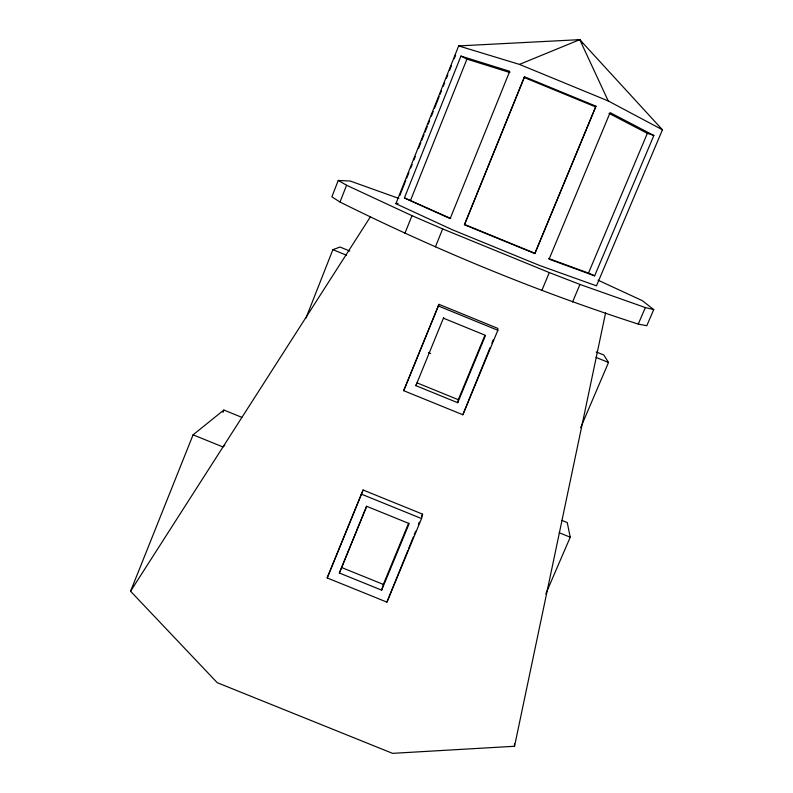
<?xml version="1.0" encoding="UTF-8"?>
<svg xmlns="http://www.w3.org/2000/svg" width="793" height="793" viewBox="0 0 793 793"><rect width="100%" height="100%" fill="white"/><g stroke="black" fill="none" stroke-linecap="round" stroke-linejoin="round"><path stroke-width="1.19" d="M497.845 330.275L497.855 328.401L438.995 304.353L403.706 390.681L462.854 414.769L497.845 330.275L438.182 305.91M443.713 317.458L415.869 385.656L457.72 402.715L458.304 399.692L484.771 335.588M241.786 417.316L223.854 410.031L193.076 434.832L130.567 591.241L217.223 682.674L392.555 753.35L514.528 746.272L605.604 312.809M464.44 224.756L524.51 76.772L595.969 106.183L534.839 253.582L464.44 224.756L524.51 76.772M421.539 518.553L422.58 514.151L363.115 490.005L327.182 577.938L386.925 602.125L421.539 518.553L361.271 494.089M381.661 590.151L409.178 523.558L366.604 506.281L339.384 573.022L381.661 590.151L383.336 584.421L408.593 523.281M222.992 412.35L223.854 410.031M398.879 198.448L350.209 181.022L338.264 180.427L331.851 196.833L339.999 202.037C436.229 249.914 535.939 291.09 638.256 324.089L646.801 325.725L653.729 309.597L642.271 300.626L598.051 280.177M339.999 202.037L346.581 185.245L338.264 180.427M305.949 318.162L332.882 249.656L340.009 247.029L349.812 251.034M395.885 203.702L458.661 45.915L579.762 39.65L662.433 129.784L596.475 285.837L539.805 265.566L452.476 229.811L395.885 203.702L398.096 203.375M399.791 195.504L405.738 180.556M406.65 178.256L408.94 172.507M410.774 167.908L412.142 164.458M413.976 159.859L415.344 156.409M418.555 148.36L420.835 142.611M421.757 140.311L424.037 134.562M424.959 132.262L427.249 126.513M428.161 124.214L429.528 120.764M431.362 116.165L433.196 111.565M434.564 108.116L439.144 96.627M440.056 94.327L441.423 90.878M443.257 86.278L444.625 82.829M446.459 78.229L447.837 74.78M449.661 70.18L451.495 65.581M454.24 58.682L455.608 55.232M404.41 197.943L460.941 56.085L509.721 71.301L450.156 218.65L404.41 197.943L450.771 218.422M410.586 200.242L466.938 59.108L460.941 56.085M404.866 233.429L411.973 215.676L346.581 185.245M435.426 246.831L442.663 228.919L411.973 215.676M386.925 602.125L407.761 550.709M408.682 548.429L413.312 537M414.243 534.71L415.631 531.29M418.407 524.431L419.338 522.151M421.648 516.431L422.58 514.151M462.854 414.769L490.024 347.721M491.868 343.171L493.256 339.761M327.182 577.938L363.115 490.005M403.706 390.681L438.995 304.353M339.384 573.022L366.653 506.251M457.72 402.715L485.524 335.38L443.386 318.171M534.839 253.582L595.969 106.183M541.867 290.387L549.301 272.574L579.951 284.439L645.343 307.565L653.729 309.597M415.869 385.656L417.039 382.87L458.304 399.692M572.546 302.044L579.951 284.439M548.597 258.478L588.475 273.099L647.346 133.343L653.868 135.464L594.631 275.845L549.093 259.172L610.114 112.616L653.868 135.464M580.645 427.714L608.518 362.49L603.84 355.036L596.257 351.943M638.256 324.089L645.343 307.565M545.772 593.927L570.236 537.208L567.233 522.537L561.91 520.377M130.567 591.241L370.539 216.618M224.776 445.289L222.982 446.965L193.076 434.832M458.661 45.915L519.455 64.402L579.762 39.65L582.766 43.565M577.324 39.967L579.762 39.65L608.231 100.949L662.433 129.784M466.938 59.108L509.909 72.559M341.654 567.54L383.336 584.421M559.115 532.698L570.236 537.208M464.678 224.498L534.591 253.136M442.663 228.919L549.301 272.574M332.882 249.656L346.541 255.237M596.078 357.405L608.518 362.49M428.389 352.588L430.639 353.509M519.455 64.402L608.231 100.949M524.332 77.565L595.275 106.768M588.475 273.099L594.631 275.845M609.004 113.369L647.346 133.343M514.459 743.834L514.528 746.272"/></g></svg>
